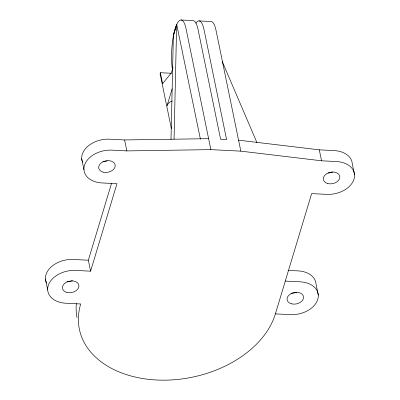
<?xml version="1.0" encoding="UTF-8"?>
<svg xmlns="http://www.w3.org/2000/svg" width="400" height="400" viewBox="0 0 400 400"><rect width="100%" height="100%" fill="white"/><g stroke="black" fill="none" stroke-linecap="round" stroke-linejoin="round"><path stroke-width="0.6" d="M171 139.505L173.375 35.225L176.67 24.29L200.415 139.18M174.055 139.185L176.67 24.29M173.485 35.45L175.04 29.045L176.9 24.13A30.995 7.835 -87.1 0 1 186.13 29.09L210.87 149.625L240.825 151.15L321.54 160.8L336.52 161.56A23.25 16.09 -11.6 0 1 354.035 179.105A23.25 16.09 -11.6 0 1 326.63 194.365L311.655 193.6L275.395 313.875A100.74 69.725 -11.6 0 1 156.625 380A100.74 69.725 -11.6 0 1 80.705 303.985L65.73 303.22A23.25 16.09 -11.6 0 1 48.21 285.68A23.25 16.09 -11.6 0 1 75.62 270.42L90.595 271.18L116.965 183.71L101.99 182.95A23.25 16.09 -11.6 0 1 84.47 165.405A23.25 16.09 -11.6 0 1 111.88 150.145L126.855 150.91L210.87 149.625M90.595 271.18L88.345 260.225L111.49 183.465M176.835 24.3L173.375 35.225M173.035 67.48L171.445 72.75L162.605 83.66L160.355 72.705L171.545 73.27M172.15 88.835L167.105 105.575A7.75 5.365 -11.6 0 1 172.275 101.035M82.52 162.25A23.25 16.09 -11.6 0 1 109.63 139.19L124.605 139.95L208.625 138.67M181.02 20L193 20.61A30.995 7.835 -87.1 0 1 198.11 29.7L220.605 139.275L226.595 139.58L204.1 30.005A30.995 7.835 -87.1 0 0 195.875 23.255M198.99 20.915L210.97 21.52A30.995 7.835 -87.1 0 1 216.08 30.615L240.825 151.15M238.575 140.19L319.295 149.84L334.27 150.605A23.25 16.09 -11.6 0 1 352.3 163.86L354.55 174.82M88.345 260.225L73.37 259.465A23.25 16.09 -11.6 0 0 46.5 283.075M288.025 270.37L298.01 270.875A23.25 16.09 -11.6 0 1 316.04 284.135L318.29 295.095M285.28 281.075L300.26 281.835A23.25 16.09 -11.6 0 1 317.775 299.375A23.25 16.09 -11.6 0 1 290.37 314.635L275.395 313.875M222.15 61.335L256.96 142.65M319.295 149.84L321.54 160.8M160.185 74.13L171.355 128.565M124.605 139.95L126.855 150.91M81.71 158.73L83.96 169.69M45.45 279.005L47.7 289.965M172.545 70.65A30.995 7.835 -87.1 0 1 173.385 35.99M160.535 75.49A7.75 5.365 -11.6 0 1 160.355 72.705M76.995 317.615A100.74 69.725 -11.6 0 1 76.36 303.59M72.42 280.575A8.37 5.795 -11.6 0 1 67.175 281.78M296.575 292.21A8.37 5.795 -11.6 0 1 291.285 293.18M332.835 171.94A8.37 5.795 -11.6 0 1 328.075 172.925M107.19 160.91A8.37 5.795 -11.6 0 1 102.905 161.495M291.5 303.83A8.37 5.795 -11.6 0 0 303.585 297.105A8.37 5.795 -11.6 0 0 290.855 293.77A8.37 5.795 -11.6 0 0 291.5 303.83M66.865 292.42A8.37 5.795 -11.6 0 0 78.95 285.69A8.37 5.795 -11.6 0 0 66.215 282.355A8.37 5.795 -11.6 0 0 66.865 292.42M327.76 183.56A8.37 5.795 -11.6 0 0 339.845 176.83A8.37 5.795 -11.6 0 0 327.115 173.495A8.37 5.795 -11.6 0 0 327.76 183.56M103.125 172.145A8.37 5.795 -11.6 0 0 115.21 165.415A8.37 5.795 -11.6 0 0 102.475 162.08A8.37 5.795 -11.6 0 0 103.125 172.145"/></g></svg>
